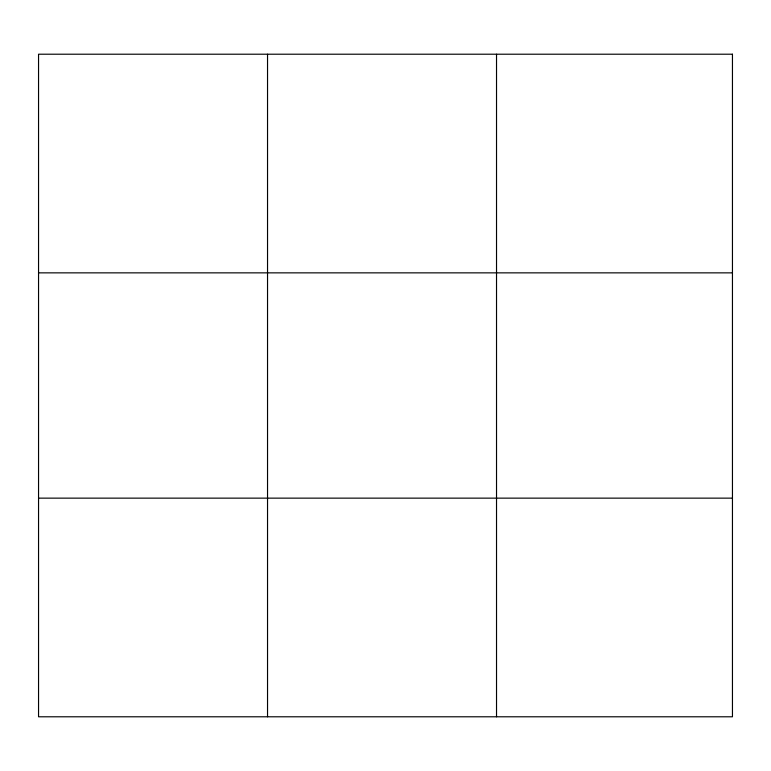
<?xml version="1.0" encoding="UTF-8"?>
<svg xmlns="http://www.w3.org/2000/svg" width="771" height="771" viewBox="0 0 771 771"><rect width="100%" height="100%" fill="white"/><g stroke="black" fill="none" stroke-linecap="round" stroke-linejoin="round"><path stroke-width="1.16" d="M267.537 716.789L267.537 54.211M496.524 716.789L496.524 54.211M38.55 272.857L732.45 272.857M38.55 498.143L732.45 498.143M732.45 54.211L732.45 716.789L38.55 716.789L38.55 54.211L732.45 54.211"/></g></svg>
